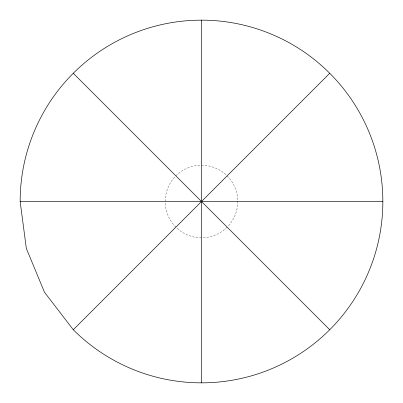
<?xml version="1.0" encoding="UTF-8"?>
<svg xmlns="http://www.w3.org/2000/svg" width="403" height="403" viewBox="0 0 403 403"><rect width="100%" height="100%" fill="white"/><g stroke="black" fill="none" stroke-linecap="round" stroke-linejoin="round"><path stroke-width="0.3" stroke-dasharray="2.02 1.51" d="M227.146 175.854A36.27 36.27 0 0 1 227.559 226.728M227.146 227.146A36.27 36.27 0 0 1 202.089 237.765M201.5 237.77A36.27 36.27 0 0 1 176.272 227.559M175.854 227.146A36.27 36.27 0 0 1 165.25 202.679M165.23 201.5A36.27 36.27 0 0 1 175.441 176.272M175.854 175.854A36.27 36.27 0 0 1 200.321 165.25M201.5 165.23A36.27 36.27 0 0 1 226.728 175.441"/><path stroke-width="0.6" d="M73.265 329.735A181.35 181.35 0 0 0 358.554 292.175A181.35 181.35 0 0 0 248.434 26.331A181.35 181.35 0 0 0 20.15 201.5L26.331 248.434L44.446 292.175L73.265 329.735L329.735 73.265M20.15 201.5L382.85 201.5M73.265 73.265L329.735 329.735M201.5 20.15L201.5 382.85"/></g></svg>
